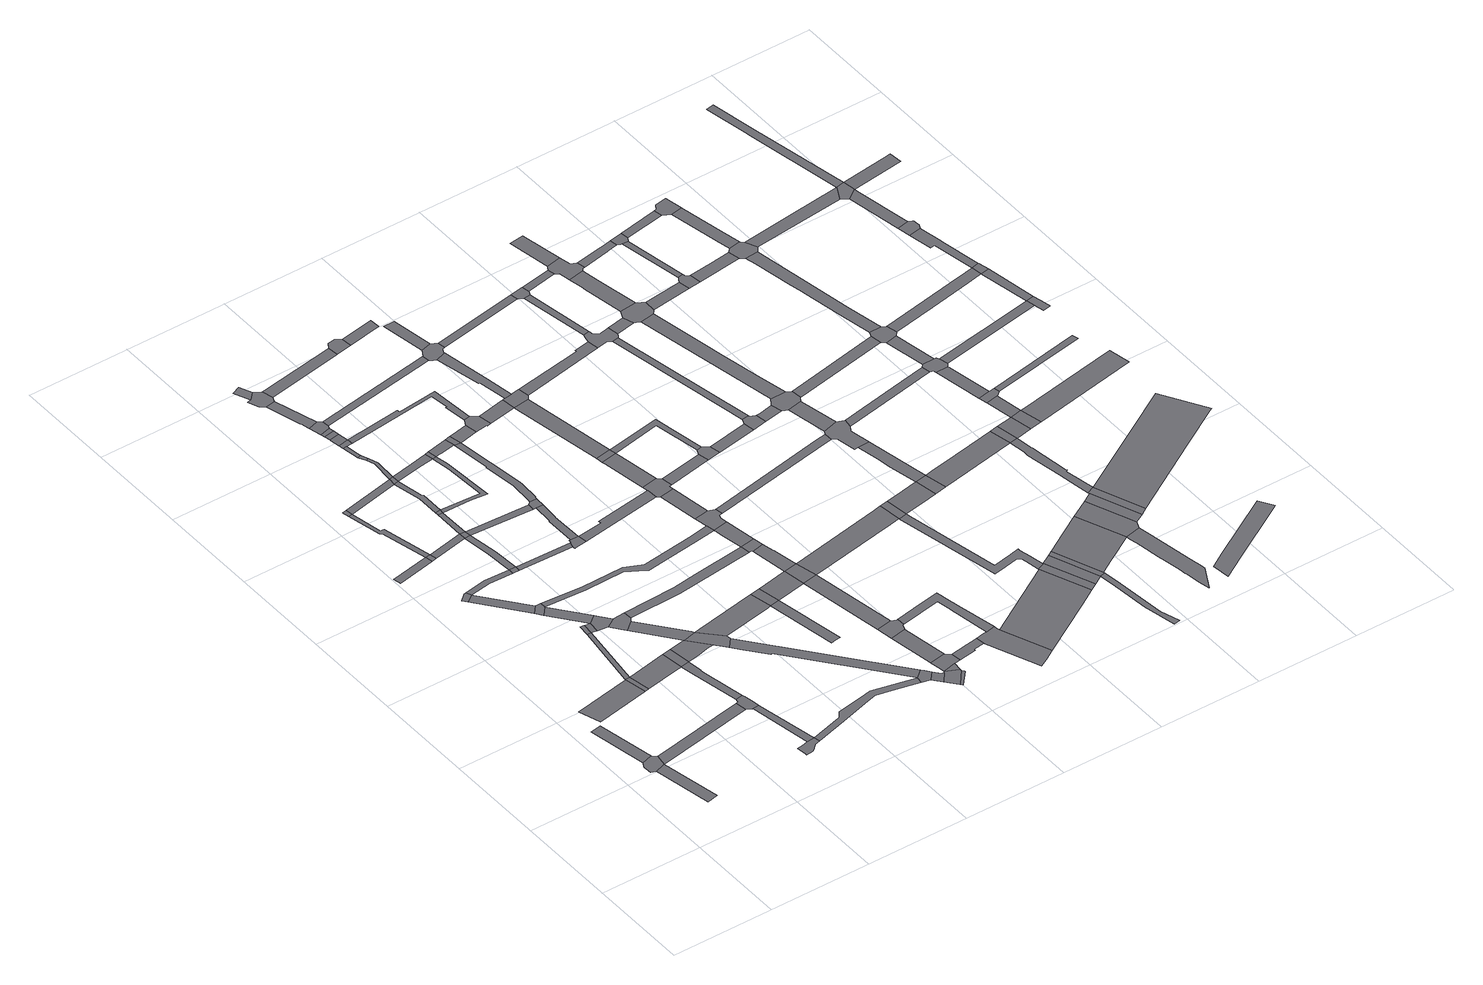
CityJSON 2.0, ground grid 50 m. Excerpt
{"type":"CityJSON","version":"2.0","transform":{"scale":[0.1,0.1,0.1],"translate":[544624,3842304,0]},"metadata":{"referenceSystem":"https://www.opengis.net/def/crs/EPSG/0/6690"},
"CityObjects":{
"road1":{"type":"Road","attributes":{"RoadStructureAttribute.sectionType":"1"},"geometry":[{"type":"MultiSurface","lod":"1","boundaries":[[[0,1,2,3]]]}]},
"road2":{"type":"Road","geometry":[{"type":"MultiSurface","lod":"1","boundaries":[[[4,5,6,7,8,9,1,0,10]]]}]},
"road3":{"type":"Road","attributes":{"RoadStructureAttribute.sectionType":"1"},"geometry":[{"type":"MultiSurface","lod":"1","boundaries":[[[11,12,5,4]]]}]},
"road4":{"type":"Road","attributes":{"RoadStructureAttribute.sectionType":"1"},"geometry":[{"type":"MultiSurface","lod":"1","boundaries":[[[13,14,15,16,17]]]}]},
"road5":{"type":"Road","attributes":{"RoadStructureAttribute.sectionType":"1"},"geometry":[{"type":"MultiSurface","lod":"1","boundaries":[[[18,10,0,19]]]}]},
"road6":{"type":"Road","geometry":[{"type":"MultiSurface","lod":"1","boundaries":[[[20,21,13,17,22]]]}]},
"road7":{"type":"Road","geometry":[{"type":"MultiSurface","lod":"1","boundaries":[[[23,24,25,26,27]]]}]},
"road8":{"type":"Road","attributes":{"RoadStructureAttribute.sectionType":"1"},"geometry":[{"type":"MultiSurface","lod":"1","boundaries":[[[28,29,30,31]]]}]},
"road9":{"type":"Road","attributes":{"RoadStructureAttribute.sectionType":"1"},"geometry":[{"type":"MultiSurface","lod":"1","boundaries":[[[32,21,20,33]]]}]},
"road10":{"type":"Road","attributes":{"RoadStructureAttribute.sectionType":"1"},"geometry":[{"type":"MultiSurface","lod":"1","boundaries":[[[34,27,26,35,36,37,38]]]}]},
"road11":{"type":"Road","attributes":{"RoadStructureAttribute.sectionType":"1"},"geometry":[{"type":"MultiSurface","lod":"1","boundaries":[[[39,40,41,20,22,42,43,44]]]}]},
"road12":{"type":"Road","geometry":[{"type":"MultiSurface","lod":"1","boundaries":[[[45,46,47,48,49,50,51,52,53,54,55,56,57,58]]]}]},
"road13":{"type":"Road","geometry":[{"type":"MultiSurface","lod":"1","boundaries":[[[59,38,37,60,61,62]]]}]},
"road14":{"type":"Road","geometry":[{"type":"MultiSurface","lod":"1","boundaries":[[[63,28,31,64]]]}]},
"road15":{"type":"Road","attributes":{"RoadStructureAttribute.sectionType":"1"},"geometry":[{"type":"MultiSurface","lod":"1","boundaries":[[[65,66,67,68,69,70,28,63]]]}]},
"road16":{"type":"Road","geometry":[{"type":"MultiSurface","lod":"1","boundaries":[[[71,32,33,72]]]}]},
"road17":{"type":"Road","attributes":{"RoadStructureAttribute.sectionType":"1"},"geometry":[{"type":"MultiSurface","lod":"1","boundaries":[[[73,23,27,74,75,76]]]}]},
"road18":{"type":"Road","geometry":[{"type":"MultiSurface","lod":"1","boundaries":[[[77,78,68,67]]]}]},
"road19":{"type":"Road","attributes":{"RoadStructureAttribute.sectionType":"1"},"geometry":[{"type":"MultiSurface","lod":"1","boundaries":[[[79,80,81,82,46,45]]]}]},
"road20":{"type":"Road","geometry":[{"type":"MultiSurface","lod":"1","boundaries":[[[83,84,85,86,87,88,89,18,19,80,79]]]}]},
"road21":{"type":"Road","attributes":{"RoadStructureAttribute.sectionType":"1"},"geometry":[{"type":"MultiSurface","lod":"1","boundaries":[[[90,72,33,91,92,93]]]}]},
"road22":{"type":"Road","attributes":{"RoadStructureAttribute.sectionType":"1"},"geometry":[{"type":"MultiSurface","lod":"1","boundaries":[[[94,95,61,60,93,96]]]}]},
"road23":{"type":"Road","attributes":{"RoadStructureAttribute.sectionType":"1"},"geometry":[{"type":"MultiSurface","lod":"1","boundaries":[[[97,98,99,100,44,101,102,87,86]]]}]},
"road24":{"type":"Road","geometry":[{"type":"MultiSurface","lod":"1","boundaries":[[[103,39,44,100]]]}]},
"road25":{"type":"Road","geometry":[{"type":"MultiSurface","lod":"1","boundaries":[[[104,96,93,92,105,106]]]}]},
"road26":{"type":"Road","attributes":{"RoadStructureAttribute.sectionType":"1"},"geometry":[{"type":"MultiSurface","lod":"1","boundaries":[[[107,63,64,108]]]}]},
"road27":{"type":"Road","geometry":[{"type":"MultiSurface","lod":"1","boundaries":[[[109,106,105,110,111,112,113,114]]]}]},
"road28":{"type":"Road","geometry":[{"type":"MultiSurface","lod":"1","boundaries":[[[76,75,115,116]]]}]},
"road29":{"type":"Road","attributes":{"RoadStructureAttribute.sectionType":"1"},"geometry":[{"type":"MultiSurface","lod":"1","boundaries":[[[117,77,67,118]]]}]},
"road30":{"type":"Road","attributes":{"RoadStructureAttribute.sectionType":"1"},"geometry":[{"type":"MultiSurface","lod":"1","boundaries":[[[119,120,108,121,76,116]]]}]},
"road31":{"type":"Road","attributes":{"RoadStructureAttribute.sectionType":"1"},"geometry":[{"type":"MultiSurface","lod":"1","boundaries":[[[122,123,103,100,124,125,126]]]}]},
"road32":{"type":"Road","attributes":{"RoadStructureAttribute.sectionType":"1"},"geometry":[{"type":"MultiSurface","lod":"1","boundaries":[[[127,128,112,111,122,129]]]}]},
"road33":{"type":"Road","geometry":[{"type":"MultiSurface","lod":"1","boundaries":[[[107,108,120,130]]]}]},
"road34":{"type":"Road","attributes":{"RoadStructureAttribute.sectionType":"1"},"geometry":[{"type":"MultiSurface","lod":"1","boundaries":[[[131,107,130,132]]]}]},
"road35":{"type":"Road","geometry":[{"type":"MultiSurface","lod":"1","boundaries":[[[133,134,131,132]]]}]},
"road36":{"type":"Road","geometry":[{"type":"MultiSurface","lod":"1","boundaries":[[[129,122,126,135,136,137,138,139]]]}]},
"road37":{"type":"Road","attributes":{"RoadStructureAttribute.sectionType":"1"},"geometry":[{"type":"MultiSurface","lod":"1","boundaries":[[[140,141,142,118,143,134,133]]]}]},
"road38":{"type":"Road","attributes":{"RoadStructureAttribute.sectionType":"1"},"geometry":[{"type":"MultiSurface","lod":"1","boundaries":[[[144,116,115,145,146]]]}]},
"road39":{"type":"Road","geometry":[{"type":"MultiSurface","lod":"1","boundaries":[[[147,117,118,142]]]}]},
"road40":{"type":"Road","attributes":{"RoadStructureAttribute.sectionType":"1"},"geometry":[{"type":"MultiSurface","lod":"1","boundaries":[[[148,149,150,151,152,153,45,58,154,155,156,157,158,159]]]}]},
"road41":{"type":"Road","attributes":{"RoadStructureAttribute.sectionType":"1"},"geometry":[{"type":"MultiSurface","lod":"1","boundaries":[[[160,161,162,163,117,147]]]}]},
"road42":{"type":"Road","geometry":[{"type":"MultiSurface","lod":"1","boundaries":[[[164,165,162,161]]]}]},
"road43":{"type":"Road","attributes":{"RoadStructureAttribute.sectionType":"1"},"geometry":[{"type":"MultiSurface","lod":"1","boundaries":[[[166,167,168,165,164]]]}]},
"road44":{"type":"Road","attributes":{"RoadStructureAttribute.sectionType":"1"},"geometry":[{"type":"MultiSurface","lod":"1","boundaries":[[[130,120,169,170]]]}]},
"road45":{"type":"Road","geometry":[{"type":"MultiSurface","lod":"1","boundaries":[[[171,172,168,167,173,174,175]]]}]},
"road46":{"type":"Road","attributes":{"RoadStructureAttribute.sectionType":"1"},"geometry":[{"type":"MultiSurface","lod":"1","boundaries":[[[176,177,178,179,172,171]]]}]},
"road47":{"type":"Road","attributes":{"RoadStructureAttribute.sectionType":"1"},"geometry":[{"type":"MultiSurface","lod":"1","boundaries":[[[180,181,182,183]]]}]},
"road48":{"type":"Road","geometry":[{"type":"MultiSurface","lod":"1","boundaries":[[[184,185,178,177]]]}]},
"road49":{"type":"Road","attributes":{"RoadStructureAttribute.sectionType":"1"},"geometry":[{"type":"MultiSurface","lod":"1","boundaries":[[[186,187,185,184]]]}]},
"road50":{"type":"Road","geometry":[{"type":"MultiSurface","lod":"1","boundaries":[[[183,182,188,189,190,191,192,193]]]}]},
"road51":{"type":"Road","attributes":{"RoadStructureAttribute.sectionType":"1"},"geometry":[{"type":"MultiSurface","lod":"1","boundaries":[[[191,190,194,195,196,197]]]}]},
"road52":{"type":"Road","geometry":[{"type":"MultiSurface","lod":"1","boundaries":[[[198,197,196,187,186,199,200,201]]]}]},
"road53":{"type":"Road","attributes":{"RoadStructureAttribute.sectionType":"1"},"geometry":[{"type":"MultiSurface","lod":"1","boundaries":[[[202,203,204,205,206,207,208,133,132]]]}]},
"road54":{"type":"Road","attributes":{"RoadStructureAttribute.sectionType":"1"},"geometry":[{"type":"MultiSurface","lod":"1","boundaries":[[[209,210,147,142,211,212,206]]]}]},
"road55":{"type":"Road","attributes":{"RoadStructureAttribute.sectionType":"1"},"geometry":[{"type":"MultiSurface","lod":"1","boundaries":[[[213,214,215,216,217,218,62,61,219,220,221,222,223,224,225,226,227]]]}]},
"road56":{"type":"Road","attributes":{"RoadStructureAttribute.sectionType":"1"},"geometry":[{"type":"MultiSurface","lod":"1","boundaries":[[[228,229,129,139,230,231]]]}]},
"road57":{"type":"Road","geometry":[{"type":"MultiSurface","lod":"1","boundaries":[[[232,233,234,146,145,235,236,237,238,239,240,241]]]}]},
"road58":{"type":"Road","attributes":{"RoadStructureAttribute.sectionType":"1"},"geometry":[{"type":"MultiSurface","lod":"1","boundaries":[[[138,137,242,243,244,245,159,246]]]}]},
"road59":{"type":"Road","attributes":{"RoadStructureAttribute.sectionType":"1"},"geometry":[{"type":"MultiSurface","lod":"1","boundaries":[[[247,248,249,241,240,250,251,252]]]}]},
"road60":{"type":"Road","attributes":{"RoadStructureAttribute.sectionType":"1"},"geometry":[{"type":"MultiSurface","lod":"1","boundaries":[[[253,254,255,109,114,256,257]]]}]},
"road61":{"type":"Road","geometry":[{"type":"MultiSurface","lod":"1","boundaries":[[[258,209,206,205]]]}]},
"road62":{"type":"Road","geometry":[{"type":"MultiSurface","lod":"1","boundaries":[[[259,260,261,170,169,247,252,262]]]}]},
"road63":{"type":"Road","attributes":{"RoadStructureAttribute.sectionType":"1"},"geometry":[{"type":"MultiSurface","lod":"1","boundaries":[[[263,258,205,264,265,266]]]}]},
"road64":{"type":"Road","attributes":{"RoadStructureAttribute.sectionType":"1"},"geometry":[{"type":"MultiSurface","lod":"1","boundaries":[[[267,268,269,270,231]]]}]},
"road65":{"type":"Road","attributes":{"RoadStructureAttribute.sectionType":"1"},"geometry":[{"type":"MultiSurface","lod":"1","boundaries":[[[271,272,273,274,275,276,259,262,277,278,279,280,281]]]}]},
"road66":{"type":"Road","attributes":{"RoadStructureAttribute.sectionType":"1"},"geometry":[{"type":"MultiSurface","lod":"1","boundaries":[[[282,283,284,171,175,285,286,287,288,289]]]}]},
"road67":{"type":"Road","attributes":{"RoadStructureAttribute.sectionType":"1"},"geometry":[{"type":"MultiSurface","lod":"1","boundaries":[[[290,246,159,158,291,292]]]}]},
"road68":{"type":"Road","geometry":[{"type":"MultiSurface","lod":"1","boundaries":[[[293,228,231,270]]]}]},
"road69":{"type":"Road","attributes":{"RoadStructureAttribute.sectionType":"1"},"geometry":[{"type":"MultiSurface","lod":"1","boundaries":[[[294,295,193,192,296,297]]]}]},
"road70":{"type":"Road","geometry":[{"type":"MultiSurface","lod":"1","boundaries":[[[298,299,292,291,300,301]]]}]},
"road71":{"type":"Road","geometry":[{"type":"MultiSurface","lod":"1","boundaries":[[[302,263,266,271,281]]]}]},
"road72":{"type":"Road","attributes":{"RoadStructureAttribute.sectionType":"1"},"geometry":[{"type":"MultiSurface","lod":"1","boundaries":[[[303,304,305,239,238,306]]]}]},
"road73":{"type":"Road","attributes":{"RoadStructureAttribute.sectionType":"1"},"geometry":[{"type":"MultiSurface","lod":"1","boundaries":[[[307,301,300,308,309,310,311]]]}]},
"road74":{"type":"Road","attributes":{"RoadStructureAttribute.sectionType":"1"},"geometry":[{"type":"MultiSurface","lod":"1","boundaries":[[[312,310,309,313,314]]]}]},
"road75":{"type":"Road","attributes":{"RoadStructureAttribute.sectionType":"1"},"geometry":[{"type":"MultiSurface","lod":"1","boundaries":[[[315,316,302,281,317,318]]]}]},
"road76":{"type":"Road","attributes":{"RoadStructureAttribute.sectionType":"1"},"geometry":[{"type":"MultiSurface","lod":"1","boundaries":[[[319,307,311]]]}]},
"road77":{"type":"Road","attributes":{"RoadStructureAttribute.sectionType":"1"},"geometry":[{"type":"MultiSurface","lod":"1","boundaries":[[[320,201,200,321]]]}]},
"road78":{"type":"Road","attributes":{"RoadStructureAttribute.sectionType":"1"},"geometry":[{"type":"MultiSurface","lod":"1","boundaries":[[[322,323,293,270,324]]]}]},
"road79":{"type":"Road","geometry":[{"type":"MultiSurface","lod":"1","boundaries":[[[325,326,327,307,319,328,329,330]]]}]},
"road80":{"type":"Road","attributes":{"RoadStructureAttribute.sectionType":"1"},"geometry":[{"type":"MultiSurface","lod":"1","boundaries":[[[331,332,333,326,325]]]}]},
"road81":{"type":"Road","geometry":[{"type":"MultiSurface","lod":"1","boundaries":[[[334,335,336,332,331,337,338,339,340]]]}]},
"road82":{"type":"Road","attributes":{"RoadStructureAttribute.sectionType":"1"},"geometry":[{"type":"MultiSurface","lod":"1","boundaries":[[[341,324,336,335]]]}]},
"road83":{"type":"Road","geometry":[{"type":"MultiSurface","lod":"1","boundaries":[[[342,343,289,288,344,345,315,318,346,347,348,349]]]}]},
"road84":{"type":"Road","geometry":[{"type":"MultiSurface","lod":"1","boundaries":[[[350,322,324,341]]]}]},
"road85":{"type":"Road","attributes":{"RoadStructureAttribute.sectionType":"1"},"geometry":[{"type":"MultiSurface","lod":"1","boundaries":[[[351,352,353,354,322,350]]]}]},
"road86":{"type":"Road","geometry":[{"type":"MultiSurface","lod":"1","boundaries":[[[355,356,357,253,257,358,354,353]]]}]},
"road87":{"type":"Road","attributes":{"RoadStructureAttribute.sectionType":"1"},"geometry":[{"type":"MultiSurface","lod":"1","boundaries":[[[359,360,330,329,361,362,363,364,365]]]}]},
"road88":{"type":"Road","geometry":[{"type":"MultiSurface","lod":"1","boundaries":[[[366,367,294,297,368,369]]]}]},
"road89":{"type":"Road","attributes":{"RoadStructureAttribute.sectionType":"1"},"geometry":[{"type":"MultiSurface","lod":"1","boundaries":[[[370,226,371,372,373,374,253,357]]]}]},
"road90":{"type":"Road","geometry":[{"type":"MultiSurface","lod":"1","boundaries":[[[375,376,377,227,226,370,378,379,380,381]]]}]},
"road91":{"type":"Road","attributes":{"RoadStructureAttribute.sectionType":"1"},"geometry":[{"type":"MultiSurface","lod":"1","boundaries":[[[382,383,376,375]]]}]},
"road92":{"type":"Road","attributes":{"RoadStructureAttribute.sectionType":"1"},"geometry":[{"type":"MultiSurface","lod":"1","boundaries":[[[384,349,348,385]]]}]},
"road93":{"type":"Road","geometry":[{"type":"MultiSurface","lod":"1","boundaries":[[[386,387,388,303,306,383,382,389,390,391]]]}]},
"road94":{"type":"Road","attributes":{"RoadStructureAttribute.sectionType":"1"},"geometry":[{"type":"MultiSurface","lod":"1","boundaries":[[[392,393,394,395,388,387]]]}]},
"road95":{"type":"Road","attributes":{"RoadStructureAttribute.sectionType":"1"},"geometry":[{"type":"MultiSurface","lod":"1","boundaries":[[[396,397,398,399,400,340,339,401,402,403,404,405,406,407]]]}]},
"road96":{"type":"Road","geometry":[{"type":"MultiSurface","lod":"1","boundaries":[[[408,409,394,393]]]}]},
"road97":{"type":"Road","attributes":{"RoadStructureAttribute.sectionType":"1"},"geometry":[{"type":"MultiSurface","lod":"1","boundaries":[[[410,369,368,411]]]}]},
"road98":{"type":"Road","attributes":{"RoadStructureAttribute.sectionType":"1"},"geometry":[{"type":"MultiSurface","lod":"1","boundaries":[[[412,413,385,409,408]]]}]},
"road99":{"type":"Road","geometry":[{"type":"MultiSurface","lod":"1","boundaries":[[[414,407,406,415,359,365,416,417,418,419,420,421,422]]]}]},
"road100":{"type":"Road","geometry":[{"type":"MultiSurface","lod":"1","boundaries":[[[423,424,425,426,384,385,413,427,428]]]}]},
"road101":{"type":"Road","attributes":{"RoadStructureAttribute.sectionType":"1"},"geometry":[{"type":"MultiSurface","lod":"1","boundaries":[[[429,430,431,432,433,434,426,425]]]}]},
"road102":{"type":"Road","geometry":[{"type":"MultiSurface","lod":"1","boundaries":[[[435,436,437,438,439,320,321,440,441,431,430,442,443,444,445]]]}]},
"road103":{"type":"Road","attributes":{"RoadStructureAttribute.sectionType":"1"},"geometry":[{"type":"MultiSurface","lod":"1","boundaries":[[[446,447,391,390,448]]]}]},
"road104":{"type":"Road","attributes":{"RoadStructureAttribute.sectionType":"1"},"geometry":[{"type":"MultiSurface","lod":"1","boundaries":[[[449,450,437,436]]]}]},
"road105":{"type":"Road","attributes":{"RoadStructureAttribute.sectionType":"1"},"geometry":[{"type":"MultiSurface","lod":"1","boundaries":[[[451,452,350,341,453,454,455,456]]]}]},
"road106":{"type":"Road","attributes":{"RoadStructureAttribute.sectionType":"1"},"geometry":[{"type":"MultiSurface","lod":"1","boundaries":[[[457,408,393,458,459,460]]]}]},
"road107":{"type":"Road","geometry":[{"type":"MultiSurface","lod":"1","boundaries":[[[461,460,459,462,446,448,463,464]]]}]},
"road108":{"type":"Road","attributes":{"function":"3","RoadStructureAttribute.sectionType":"1"},"geometry":[{"type":"MultiSurface","lod":"1","boundaries":[[[465,466,422,421,467,468,469]]]}]},
"road109":{"type":"Road","attributes":{"RoadStructureAttribute.sectionType":"1"},"geometry":[{"type":"MultiSurface","lod":"1","boundaries":[[[470,471,472,381,380,473]]]}]},
"road110":{"type":"Road","attributes":{"RoadStructureAttribute.sectionType":"1"},"geometry":[{"type":"MultiSurface","lod":"1","boundaries":[[[474,475,476,423,428,477]]]}]},
"road111":{"type":"Road","attributes":{"RoadStructureAttribute.sectionType":"1"},"geometry":[{"type":"MultiSurface","lod":"1","boundaries":[[[478,445,444,479]]]}]},
"road112":{"type":"Road","attributes":{"RoadStructureAttribute.sectionType":"1"},"geometry":[{"type":"MultiSurface","lod":"1","boundaries":[[[480,464,463,481]]]}]},
"road113":{"type":"Road","geometry":[{"type":"MultiSurface","lod":"1","boundaries":[[[482,451,456,483]]]}]},
"road114":{"type":"Road","attributes":{"RoadStructureAttribute.sectionType":"1"},"geometry":[{"type":"MultiSurface","lod":"1","boundaries":[[[484,485,486,487,488,489,490,483,456,491,492,493,494,495,496,497,498,499]]]}]},
"road115":{"type":"Road","geometry":[{"type":"MultiSurface","lod":"1","boundaries":[[[500,499,498,465,469,501]]]}]},
"road116":{"type":"Road","geometry":[{"type":"MultiSurface","lod":"1","boundaries":[[[502,503,504,505,480,481,506,507]]]}]},
"road117":{"type":"Road","attributes":{"RoadStructureAttribute.sectionType":"1"},"geometry":[{"type":"MultiSurface","lod":"1","boundaries":[[[508,509,510,482,483,511,512,513,514,515]]]}]},
"road118":{"type":"Road","attributes":{"function":"3","RoadStructureAttribute.sectionType":"1"},"geometry":[{"type":"MultiSurface","lod":"1","boundaries":[[[516,517,500,501,518,519]]]}]},
"road119":{"type":"Road","attributes":{"RoadStructureAttribute.sectionType":"1"},"geometry":[{"type":"MultiSurface","lod":"1","boundaries":[[[520,521,522,523,524,504,503]]]}]},
"road120":{"type":"Road","attributes":{"RoadStructureAttribute.sectionType":"1"},"geometry":[{"type":"MultiSurface","lod":"1","boundaries":[[[525,526,527,528,529,519,530,531,532,533,534]]]}]},
"road121":{"type":"Road","attributes":{"RoadStructureAttribute.sectionType":"1"},"geometry":[{"type":"MultiSurface","lod":"1","boundaries":[[[535,536,537,538]]]}]},
"road122":{"type":"Road","geometry":[{"type":"MultiSurface","lod":"1","boundaries":[[[539,540,541,542,543,538,537,544,545,474,477,546,521,520,547,548,549]]]}]},
"road123":{"type":"Road","geometry":[{"type":"MultiSurface","lod":"1","boundaries":[[[550,516,519,529,551]]]}]},
"road124":{"type":"Road","geometry":[{"type":"MultiSurface","lod":"1","boundaries":[[[552,478,479,553,554,536,535,555,556,557]]]}]},
"road125":{"type":"Road","attributes":{"RoadStructureAttribute.sectionType":"1"},"geometry":[{"type":"MultiSurface","lod":"1","boundaries":[[[558,559,507,506,560,561]]]}]},
"road126":{"type":"Road","geometry":[{"type":"MultiSurface","lod":"1","boundaries":[[[562,508,515,563]]]}]},
"road127":{"type":"Road","attributes":{"RoadStructureAttribute.sectionType":"1"},"geometry":[{"type":"MultiSurface","lod":"1","boundaries":[[[564,565,566,567,508,562]]]}]},
"road128":{"type":"Road","geometry":[{"type":"MultiSurface","lod":"1","boundaries":[[[568,569,470,473,570,571,565,564,572,573,574]]]}]},
"road129":{"type":"Road","attributes":{"RoadStructureAttribute.sectionType":"1"},"geometry":[{"type":"MultiSurface","lod":"1","boundaries":[[[575,549,548,576]]]}]},
"road130":{"type":"Road","attributes":{"RoadStructureAttribute.sectionType":"1"},"geometry":[{"type":"MultiSurface","lod":"1","boundaries":[[[577,578,579,569,568]]]}]},
"road131":{"type":"Road","geometry":[{"type":"MultiSurface","lod":"1","boundaries":[[[580,581,582,583,584,585,558,561,579,578,586,587,588]]]}]},
"road132":{"type":"Road","attributes":{"RoadStructureAttribute.sectionType":"1"},"geometry":[{"type":"MultiSurface","lod":"1","boundaries":[[[589,590,552,557,591]]]}]},
"road133":{"type":"Road","attributes":{"function":"3","RoadStructureAttribute.sectionType":"1"},"geometry":[{"type":"MultiSurface","lod":"1","boundaries":[[[592,593,594,550,551,595,596,597,598,599,600]]]}]},
"road134":{"type":"Road","attributes":{"RoadStructureAttribute.sectionType":"1"},"geometry":[{"type":"MultiSurface","lod":"1","boundaries":[[[601,602,603,604,605,606,583,582]]]}]},
"road135":{"type":"Road","geometry":[{"type":"MultiSurface","lod":"1","boundaries":[[[607,608,609,610,575,576,611,612,613,614,615,606,605,616,617,618,619]]]}]},
"road136":{"type":"Road","attributes":{"RoadStructureAttribute.sectionType":"1"},"geometry":[{"type":"MultiSurface","lod":"1","boundaries":[[[620,621,622,623,624,609,608]]]}]},
"road137":{"type":"Road","geometry":[{"type":"MultiSurface","lod":"1","boundaries":[[[625,626,627,628,589,591,629,630,622,621,631,632,633]]]}]},
"road138":{"type":"Road","attributes":{"RoadStructureAttribute.sectionType":"1"},"geometry":[{"type":"MultiSurface","lod":"1","boundaries":[[[634,635,636,637,600,638,639,640,641,642,643,644,645,646,647,648,649,650]]]}]},
"road139":{"type":"Road","attributes":{"RoadStructureAttribute.sectionType":"1"},"geometry":[{"type":"MultiSurface","lod":"1","boundaries":[[[651,652,627,626]]]}]},
"road140":{"type":"Road","attributes":{"RoadStructureAttribute.sectionType":"1"},"geometry":[{"type":"MultiSurface","lod":"1","boundaries":[[[653,654,655,656,562,563,657]]]}]},
"road141":{"type":"Road","geometry":[{"type":"MultiSurface","lod":"1","boundaries":[[[658,592,600,637,659,660]]]}]},
"road142":{"type":"Road","attributes":{"RoadStructureAttribute.sectionType":"1"},"geometry":[{"type":"MultiSurface","lod":"1","boundaries":[[[661,662,619,618,663]]]}]},
"road143":{"type":"Road","attributes":{"function":"3","RoadStructureAttribute.sectionType":"1"},"geometry":[{"type":"MultiSurface","lod":"1","boundaries":[[[664,658,660,665]]]}]},
"road144":{"type":"Road","attributes":{"RoadStructureAttribute.sectionType":"1"},"geometry":[{"type":"MultiSurface","lod":"1","boundaries":[[[666,667,668,574,573,669]]]}]},
"road145":{"type":"Road","attributes":{"RoadStructureAttribute.sectionType":"1"},"geometry":[{"type":"MultiSurface","lod":"1","boundaries":[[[670,671,672,633,632,673,674,675]]]}]},
"road146":{"type":"Road","attributes":{"RoadStructureAttribute.sectionType":"1"},"geometry":[{"type":"MultiSurface","lod":"1","boundaries":[[[676,588,587,677]]]}]},
"road147":{"type":"Road","geometry":[{"type":"MultiSurface","lod":"1","boundaries":[[[678,679,664,665,680]]]}]},
"road148":{"type":"Road","attributes":{"RoadStructureAttribute.sectionType":"1"},"geometry":[{"type":"MultiSurface","lod":"1","boundaries":[[[681,682,683,684,685,686,687,688,689,657,690,691,692,693,679,678]]]}]},
"road149":{"type":"Road","geometry":[{"type":"MultiSurface","lod":"1","boundaries":[[[694,653,657,689]]]}]},
"road150":{"type":"Road","geometry":[{"type":"MultiSurface","lod":"1","boundaries":[[[695,696,697,698,699,700,661,663,701,702]]]}]},
"road151":{"type":"Road","attributes":{"RoadStructureAttribute.sectionType":"1"},"geometry":[{"type":"MultiSurface","lod":"1","boundaries":[[[703,698,697,704]]]}]},
"road152":{"type":"Road","geometry":[{"type":"MultiSurface","lod":"1","boundaries":[[[705,670,675,706,703,704,707,708]]]}]},
"road153":{"type":"Road","attributes":{"RoadStructureAttribute.sectionType":"1"},"geometry":[{"type":"MultiSurface","lod":"1","boundaries":[[[709,694,689,710]]]}]},
"road154":{"type":"Road","attributes":{"RoadStructureAttribute.sectionType":"1"},"geometry":[{"type":"MultiSurface","lod":"1","boundaries":[[[711,712,713,714,715,716,717,718]]]}]},
"road155":{"type":"Road","geometry":[{"type":"MultiSurface","lod":"1","boundaries":[[[719,709,710,720]]]}]},
"road156":{"type":"Road","attributes":{"RoadStructureAttribute.sectionType":"1"},"geometry":[{"type":"MultiSurface","lod":"1","boundaries":[[[721,722,709,719]]]}]},
"road157":{"type":"Road","attributes":{"RoadStructureAttribute.sectionType":"1"},"geometry":[{"type":"MultiSurface","lod":"1","boundaries":[[[723,724,702,701,725]]]}]},
"road158":{"type":"Road","geometry":[{"type":"MultiSurface","lod":"1","boundaries":[[[726,727,728,729,722,721,730,731]]]}]},
"road159":{"type":"Road","attributes":{"RoadStructureAttribute.sectionType":"1"},"geometry":[{"type":"MultiSurface","lod":"1","boundaries":[[[732,733,734,729,728]]]}]},
"road160":{"type":"Road","attributes":{"RoadStructureAttribute.sectionType":"1"},"geometry":[{"type":"MultiSurface","lod":"1","boundaries":[[[735,705,708,736,737]]]}]},
"road161":{"type":"Road","geometry":[{"type":"MultiSurface","lod":"1","boundaries":[[[738,739,740,666,669,741,734,733,742,743]]]}]},
"road162":{"type":"Road","attributes":{"RoadStructureAttribute.sectionType":"1"},"geometry":[{"type":"MultiSurface","lod":"1","boundaries":[[[744,745,740,739]]]}]},
"road163":{"type":"Road","geometry":[{"type":"MultiSurface","lod":"1","boundaries":[[[746,747,676,677,745,744,748,749]]]}]},
"road164":{"type":"Road","attributes":{"RoadStructureAttribute.sectionType":"1"},"geometry":[{"type":"MultiSurface","lod":"1","boundaries":[[[750,751,752,753,754,755,756,757,758,759,747,746]]]}]},
"road165":{"type":"Road","attributes":{"function":"3","RoadStructureAttribute.sectionType":"1"},"geometry":[{"type":"MultiSurface","lod":"1","boundaries":[[[760,761,678,680,762,763,764]]]}]},
"road166":{"type":"Road","geometry":[{"type":"MultiSurface","lod":"1","boundaries":[[[765,766,723,725,753,752,767,768]]]}]},
"road167":{"type":"Road","attributes":{"RoadStructureAttribute.sectionType":"1"},"geometry":[{"type":"MultiSurface","lod":"1","boundaries":[[[769,770,771,772,773,766,765]]]}]},
"road168":{"type":"Road","geometry":[{"type":"MultiSurface","lod":"1","boundaries":[[[774,775,776,735,737,772,771]]]}]},
"road169":{"type":"Road","attributes":{"RoadStructureAttribute.sectionType":"1"},"geometry":[{"type":"MultiSurface","lod":"1","boundaries":[[[777,778,719,720,779]]]}]},
"road170":{"type":"Road","attributes":{"RoadStructureAttribute.sectionType":"1"},"geometry":[{"type":"MultiSurface","lod":"1","boundaries":[[[780,726,731,781]]]}]},
"road171":{"type":"Road","attributes":{"RoadStructureAttribute.sectionType":"1"},"geometry":[{"type":"MultiSurface","lod":"1","boundaries":[[[782,743,742,783]]]}]},
"road172":{"type":"Road","attributes":{"RoadStructureAttribute.sectionType":"1"},"geometry":[{"type":"MultiSurface","lod":"1","boundaries":[[[784,785,786,787,749,748,788,789,790,791]]]}]},
"road173":{"type":"Road","attributes":{"RoadStructureAttribute.sectionType":"1"},"geometry":[{"type":"MultiSurface","lod":"1","boundaries":[[[792,793,794,768,767,795]]]}]},
"road174":{"type":"Road","geometry":[{"type":"MultiSurface","lod":"1","boundaries":[[[796,782,783,797,798,799]]]}]},
"road175":{"type":"Road","attributes":{"RoadStructureAttribute.sectionType":"1"},"geometry":[{"type":"MultiSurface","lod":"1","boundaries":[[[800,791,782,796]]]}]},
"road176":{"type":"Road","geometry":[{"type":"MultiSurface","lod":"1","boundaries":[[[801,802,784,791,800]]]}]},
"road177":{"type":"Road","attributes":{"RoadStructureAttribute.sectionType":"1"},"geometry":[{"type":"MultiSurface","lod":"1","boundaries":[[[803,804,805,806,807,808,809,784,802]]]}]},
"road178":{"type":"Road","geometry":[{"type":"MultiSurface","lod":"1","boundaries":[[[810,811,812,806,805,813,814,815]]]}]},
"road179":{"type":"Road","attributes":{"RoadStructureAttribute.sectionType":"1"},"geometry":[{"type":"MultiSurface","lod":"1","boundaries":[[[816,817,818,819,812,811]]]}]},
"road180":{"type":"Road","geometry":[{"type":"MultiSurface","lod":"1","boundaries":[[[820,792,795,819,818]]]}]},
"road181":{"type":"Road","attributes":{"RoadStructureAttribute.sectionType":"1"},"geometry":[{"type":"MultiSurface","lod":"1","boundaries":[[[821,822,823,824,825,792,820]]]}]},
"road182":{"type":"Road","attributes":{"RoadStructureAttribute.sectionType":"1"},"geometry":[{"type":"MultiSurface","lod":"1","boundaries":[[[826,827,828,820,818,829]]]}]}
},
"vertices":[
[202,520,0],[151,503,0],[205,218,0],[258,228,0],
[189,596,0],[138,581,0],[127,561,0],[123,553,0],[126,513,0],[136,509,0],[210,579,0],
[137,879,0],[83,870,0],
[398,1056,0],[396,1056,0],[117,1004,0],[153,899,0],[418,948,0],
[675,664,0],[685,609,0],
[420,1060,0],[398,1059,0],[440,952,0],
[197,1901,0],[189,1900,0],[152,1869,0],[171,1847,0],[209,1876,0],
[199,2184,0],[10,2147,0],[17,2110,0],[206,2148,0],
[443,1389,0],[463,1386,0],
[214,1870,0],[317,1666,0],[315,1665,0],[347,1625,0],[380,1664,0],
[617,1097,0],[429,1062,0],[426,1061,0],[614,984,0],[624,986,0],[631,987,0],
[803,293,0],[764,287,0],[736,282,0],[708,277,0],[711,247,0],[711,242,0],[713,227,0],[713,223,0],[746,225,0],[748,226,0],[755,232,0],[780,254,0],[781,255,0],[809,263,0],
[401,1663,0],[371,1594,0],[406,1634,0],[406,1662,0],
[224,2187,0],[231,2153,0],
[169,2431,0],[149,2433,0],[120,2590,0],[100,2586,0],[137,2418,0],[147,2413,0],
[449,1444,0],[467,1441,0],
[308,1919,0],[313,1892,0],[429,1888,0],[430,1916,0],
[115,2624,0],[95,2620,0],
[744,598,0],[710,594,0],[711,591,0],[766,287,0],
[739,627,0],[730,669,0],[729,678,0],[726,691,0],[690,684,0],[689,674,0],[688,667,0],
[476,1440,0],[473,1385,0],[490,1382,0],[496,1437,0],
[411,1628,0],[407,1632,0],[537,1470,0],
[687,894,0],[684,923,0],[684,924,0],[676,996,0],[644,918,0],[663,823,0],
[662,1105,0],
[550,1454,0],[541,1374,0],[589,1405,0],
[404,2223,0],[404,2188,0],
[649,1408,0],[576,1330,0],[591,1311,0],[638,1349,0],[644,1357,0],[650,1366,0],
[461,1887,0],[462,1914,0],
[379,2679,0],[376,2643,0],
[456,2046,0],[434,2191,0],[420,2059,0],
[743,1120,0],[733,1119,0],[738,1008,0],[789,1019,0],[823,1026,0],
[801,1147,0],[639,1347,0],[810,1135,0],
[429,2221,0],
[404,2376,0],[427,2376,0],
[430,2396,0],[404,2391,0],
[832,1015,0],[834,1013,0],[866,973,0],[904,1018,0],[902,1038,0],
[430,2513,0],[424,2517,0],[399,2648,0],[404,2503,0],
[471,1913,0],[730,1878,0],[737,1906,0],
[399,2684,0],
[1169,399,0],[1099,386,0],[1095,385,0],[985,365,0],[965,337,0],[961,336,0],[969,308,0],[1104,346,0],[1167,364,0],[1260,347,0],[1372,320,0],[1376,355,0],
[403,2793,0],[387,2841,0],[375,2835,0],[388,2798,0],
[375,2877,0],[355,2868,0],
[370,2893,0],[362,2955,0],[342,2954,0],
[742,2173,0],[744,2207,0],
[391,2988,0],[339,2977,0],[372,2956,0],[381,2957,0],[393,2959,0],
[390,2993,0],[382,3039,0],[331,3030,0],[332,3025,0],
[228,3528,0],[187,3510,0],[220,3433,0],[254,3469,0],
[377,3069,0],[325,3060,0],
[373,3095,0],[321,3079,0],
[201,3429,0],[222,3378,0],[245,3361,0],[292,3369,0],[302,3393,0],[289,3447,0],
[294,3187,0],[297,3187,0],[307,3142,0],[355,3158,0],
[373,3144,0],[378,3108,0],[379,3108,0],[375,3143,0],
[567,2372,0],[650,2363,0],[632,2621,0],[620,2684,0],[600,2681,0],[615,2585,0],[627,2386,0],
[593,2724,0],[511,2707,0],[514,2667,0],[518,2668,0],
[1155,1645,0],[907,1611,0],[904,1613,0],[891,1618,0],[819,1650,0],[610,1648,0],[610,1621,0],[802,1625,0],[887,1575,0],[895,1571,0],[904,1572,0],[1015,1587,0],[1160,1606,0],[1264,1619,0],[1257,1660,0],
[1142,1196,0],[835,1139,0],[1148,1084,0],[1163,1087,0],
[750,1922,0],[743,1922,0],[743,1906,0],[731,1872,0],[732,1866,0],[740,1867,0],[796,1875,0],[789,1919,0],[789,1921,0],[751,1922,0],
[896,936,0],[980,833,0],[984,837,0],[1374,358,0],[1416,388,0],
[757,2172,0],[753,2070,0],[749,2071,0],[784,2080,0],[787,2080,0],[792,2170,0],
[1291,1467,0],[1032,1435,0],[914,1421,0],[910,1374,0],[1297,1421,0],
[611,2728,0],
[760,2220,0],[757,2218,0],[747,2209,0],[794,2217,0],
[715,2750,0],[630,2686,0],[664,2692,0],[725,2701,0],
[1225,746,0],[1250,750,0],[1274,754,0],[1212,1096,0],
[726,2697,0],[750,2507,0],[746,2505,0],[767,2342,0],[761,2229,0],[760,2229,0],[795,2230,0],[797,2230,0],[802,2332,0],[802,2348,0],[756,2697,0],
[866,3028,0],[671,3006,0],[668,3021,0],[838,3010,0],[849,2918,0],[842,2918,0],[855,2807,0],[885,2815,0],
[1427,375,0],[1413,309,0],[1447,350,0],
[1191,1205,0],
[677,3513,0],[302,3449,0],[327,3397,0],[683,3460,0],
[1480,315,0],[1473,318,0],[1449,268,0],[1485,312,0],
[744,2756,0],
[1196,1992,0],[915,1949,0],[917,1935,0],[1201,1937,0],
[1492,322,0],[1485,225,0],[1494,215,0],[1550,285,0],[1551,292,0],
[1558,275,0],[1503,204,0],[1561,270,0],
[838,2775,0],[788,2765,0],[761,2698,0],[849,2714,0],
[1556,337,0],
[961,3241,0],[964,3204,0],
[1342,1233,0],[1337,1232,0],[1359,1124,0],
[1558,412,0],[1479,399,0],[1489,343,0],[1564,339,0],[1589,343,0],[1582,392,0],
[1520,636,0],[1442,623,0],[1475,425,0],
[1532,705,0],[1507,716,0],[1429,703,0],[1519,637,0],[1529,665,0],[1535,666,0],[1534,705,0],
[1435,1139,0],
[905,2800,0],[890,2812,0],[855,2803,0],[848,2790,0],[909,2725,0],[911,2720,0],[930,2723,0],[918,2790,0],
[1410,1245,0],
[1386,1368,0],[1384,1377,0],[1373,1427,0],[1313,1414,0],
[1370,1442,0],[1369,1451,0],[1364,1479,0],[1309,1422,0],
[1726,415,0],[1671,406,0],[1675,356,0],[1675,362,0],[1678,363,0],[1730,371,0],[1731,369,0],
[732,3546,0],[694,3539,0],[763,3474,0],[757,3527,0],
[1339,1632,0],[1265,1616,0],[1265,1614,0],[1274,1566,0],[1281,1524,0],
[1318,1739,0],[1246,1727,0],[1257,1661,0],[1333,1668,0],[1339,1685,0],[1355,1688,0],[1349,1725,0],
[1286,1936,0],[1214,1924,0],
[1059,2817,0],[1068,2748,0],
[1277,2026,0],[1270,2032,0],[1192,2019,0],[1282,1959,0],[1298,1962,0],[1288,2016,0],
[1236,2234,0],[1231,2262,0],[1153,2249,0],[1156,2233,0],
[1789,633,0],[1774,706,0],[1770,729,0],[1766,750,0],[1630,724,0],[1637,684,0],[1736,702,0],[1737,699,0],[1749,629,0],[1749,626,0],[1785,424,0],[1828,433,0],
[1226,2296,0],[1148,2282,0],
[925,3557,0],[929,3504,0],
[1226,2299,0],[1147,2758,0],
[1831,417,0],[1767,422,0],[1737,353,0],[1739,346,0],[1836,111,0],[1887,140,0],[1898,147,0],[1931,167,0],[1834,402,0],
[1152,2833,0],[1112,2826,0],[1111,2826,0],[1075,2820,0],[1152,2764,0],[1161,2778,0],
[1088,2965,0],[1048,3206,0],[996,3187,0],[1043,2961,0],[1049,2962,0],[1050,2958,0],
[1049,3278,0],[1034,3288,0],[981,3274,0],[971,3256,0],[964,3241,0],[966,3203,0],[981,3194,0],[1046,3215,0],[1056,3232,0],[1067,3234,0],[1060,3270,0],
[1505,2054,0],[1503,2054,0],[1515,2001,0],
[1000,3494,0],[944,3492,0],
[1911,1340,0],[1875,1333,0],[1876,1220,0],[1906,1226,0],[1923,1229,0],[1925,1229,0],
[1495,2342,0],[1473,2309,0],[1515,2081,0],[1542,2087,0],
[1544,2086,0],[1515,2079,0],[1582,2013,0],[1572,2066,0],
[2197,620,0],[1884,432,0],[2205,332,0],[2247,357,0],[2294,385,0],
[2002,1849,0],[1957,1844,0],[1665,1786,0],[2003,1809,0],
[1567,2913,0],[1490,2898,0],[1492,2891,0],[1577,2858,0],
[1489,3345,0],[1495,3309,0],
[1772,2102,0],[1782,2049,0],
[1953,1348,0],[1967,1236,0],
[2218,715,0],[2207,769,0],[2205,779,0],[2160,770,0],[2065,751,0],[2000,1077,0],[1971,1212,0],[2033,705,0],[2053,709,0],[2069,712,0],[2158,729,0],[2178,720,0],[2181,719,0],[2185,695,0],[2196,627,0],[2232,641,0],
[2233,642,0],[2330,407,0],
[1819,2130,0],[1819,2133,0],[1784,2130,0],[1783,2126,0],[1854,2062,0],[1844,2116,0],
[2123,1379,0],[2113,1377,0],[2044,1365,0],[1980,1238,0],[1985,1239,0],[2011,1244,0],[2064,1254,0],[2144,1269,0],
[2282,671,0],[2235,643,0],[2371,432,0],[2377,435,0],
[1682,2859,0],[1650,2853,0],[1737,2384,0],[1749,2320,0],[1764,2238,0],
[2469,15,0],[2440,105,0],[2430,197,0],[2410,380,0],[2403,444,0],[2385,367,0],[2406,169,0],[2439,7,0],[2440,5,0],[2470,11,0],
[1553,3299,0],[1520,3294,0],[1579,2960,0],[1610,2965,0],
[1675,2933,0],[1644,2927,0],[1636,2926,0],[1632,2928,0],[1614,2943,0],[1575,2943,0],[1568,2918,0],[1629,2868,0],[1688,2867,0],[1696,2881,0],[1686,2935,0],
[2306,685,0],[2402,449,0],
[1556,3357,0],[1498,3308,0],[1516,3297,0],[1556,3305,0],[1562,3318,0],[1563,3320,0],
[1932,2132,0],[1867,2119,0],[1868,2064,0],[1949,2079,0],
[2181,1390,0],[2201,1280,0],
[2121,1703,0],[2061,1700,0],[2082,1593,0],[2095,1518,0],
[2087,1888,0],[2012,1867,0],[2025,1797,0],[2044,1700,0],[2100,1805,0],[2117,1830,0],[2122,1873,0],
[1774,2952,0],[1791,2900,0],
[2076,1938,0],[2047,2082,0],[1973,2066,0],
[2038,2165,0],[2036,2166,0],[2034,2167,0],[1957,2166,0],[1955,2164,0],[1943,2147,0],[2058,2101,0],[2063,2102,0],[2057,2156,0],
[1708,3384,0],[1707,3384,0],[1715,3349,0],
[2517,811,0],[2344,708,0],[2319,693,0],[2402,450,0],[2469,490,0],[2526,525,0],[2558,544,0],[2595,566,0],[2613,576,0],
[1997,2339,0],[1976,2446,0],[1963,2511,0],[1947,2606,0],[1892,2898,0],[1820,2886,0],
[1896,2986,0],[1876,3000,0],[1793,2992,0],[1780,2964,0],[1796,2901,0],[1797,2901,0],[1803,2897,0],[1811,2892,0],[1819,2887,0],[1893,2900,0],[1897,2905,0],[1907,2918,0],[1909,2976,0],
[1836,3214,0],[1820,3295,0],[1743,3281,0],[1756,3205,0],[1757,3199,0],
[1805,3362,0],[1794,3420,0],[1722,3406,0],[1719,3402,0],[1731,3339,0],[1732,3339,0],[1830,3307,0],[1840,3309,0],[1832,3350,0],
[2752,241,0],[2741,304,0],[2701,538,0],[2691,594,0],[2616,557,0],[2623,521,0],[2627,498,0],[2644,396,0],[2652,347,0],[2662,291,0],[2668,255,0],[2670,244,0],[2671,240,0],[2673,227,0],[2684,161,0],[2692,108,0],[2755,223,0],
[1755,3624,0],[1685,3616,0],
[2563,1461,0],[2517,1453,0],[2284,1409,0],[2235,1400,0],[2586,1353,0],
[2610,866,0],[2691,597,0],[2706,631,0],
[2099,3000,0],[2085,2998,0],[2107,2943,0],
[2656,894,0],[2752,658,0],
[2583,1963,0],[2461,1939,0],[2229,1894,0],[2591,1920,0],
[2028,3386,0],[1976,3376,0],[1971,3376,0],[1979,3336,0],[1981,3337,0],[2033,3347,0],
[2530,2247,0],[2540,2193,0],
[2692,916,0],[2655,901,0],[2787,679,0],
[2677,992,0],[2663,1068,0],[2665,1068,0],[2671,1070,0],[2671,1072,0],[2669,1080,0],[2639,1272,0],[2639,1275,0],[2626,1359,0],[2599,1271,0],[2596,1245,0],[2627,1064,0],[2643,971,0],
[2605,1469,0],
[2147,3018,0],[2143,3020,0],[2141,3032,0],[2115,3028,0],[2113,3023,0],[2111,3020,0],[2171,2952,0],[2161,3009,0],
[2055,3339,0],[2085,3337,0],
[2093,3398,0],[2050,3341,0],[2087,3340,0],[2097,3357,0],
[2687,1484,0],[2708,1375,0],
[3187,446,0],[2871,259,0],[2791,211,0],[2800,123,0],[2912,190,0],[3206,365,0],[3215,370,0],[3228,378,0],
[2746,1496,0],[2770,1387,0],
[2722,1629,0],[2662,1617,0],
[2378,3035,0],[2277,3023,0],[2391,2979,0],
[2741,1677,0],[2719,1673,0],[2714,1672,0],[2654,1661,0],[2726,1632,0],[2746,1649,0],
[2672,1895,0],[2670,1903,0],[2609,1902,0],
[2289,3435,0],[2101,3358,0],[2297,3392,0],
[2666,1978,0],[2655,1978,0],[2595,1975,0],[2607,1914,0],[2684,1921,0],[2671,1963,0],
[2617,2190,0],[2558,2177,0],
[2601,2274,0],[2541,2272,0],[2633,2211,0],[2622,2263,0],
[2565,2462,0],[2545,2572,0],[2477,2966,0],[2413,2963,0],[2424,2909,0],[2460,2711,0],[2471,2653,0],[2482,2593,0],[2485,2579,0],[2511,2436,0],
[3260,1256,0],[3037,1122,0],[3177,913,0],[3373,1030,0],[3389,1040,0],
[2455,3062,0],[2397,3054,0],[2496,2992,0],[2469,3047,0],
[2435,3167,0],[2394,3373,0],[2392,3383,0],[2334,3372,0],[2382,3126,0],
[2375,3472,0],[2316,3461,0],[2301,3437,0],
[3273,1593,0],[2756,1498,0],[3293,1485,0],
[3203,1761,0],[3212,1731,0],
[3185,2054,0],[3195,2011,0],
[3129,2359,0],[3091,2352,0],[3048,2344,0],[2847,2305,0],[2848,2250,0],[3059,2290,0],[3101,2298,0],[3137,2305,0],
[2987,3112,0],[2973,3110,0],[2737,3080,0],[2951,3041,0],
[3225,2061,0],[3205,1961,0],[3244,1969,0],[3235,2022,0],
[3180,2312,0],
[3168,2367,0],[3167,2367,0],
[3130,2572,0],[3129,2575,0],[3108,2693,0],[3047,2681,0],[3069,2565,0],[3090,2569,0],[3090,2568,0],
[3111,2749,0],[3094,2757,0],[3035,2747,0],[3117,2710,0],[3118,2713,0],[3115,2748,0],
[3093,2757,0],[3041,3044,0],[3038,3056,0],[2986,3018,0],
[3029,3119,0],
[2935,3612,0],[2892,3842,0],[2853,3836,0],[2895,3606,0],[2896,3604,0],
[3292,3154,0],[3262,3150,0],[3053,3122,0],[3300,3090,0]
]}
